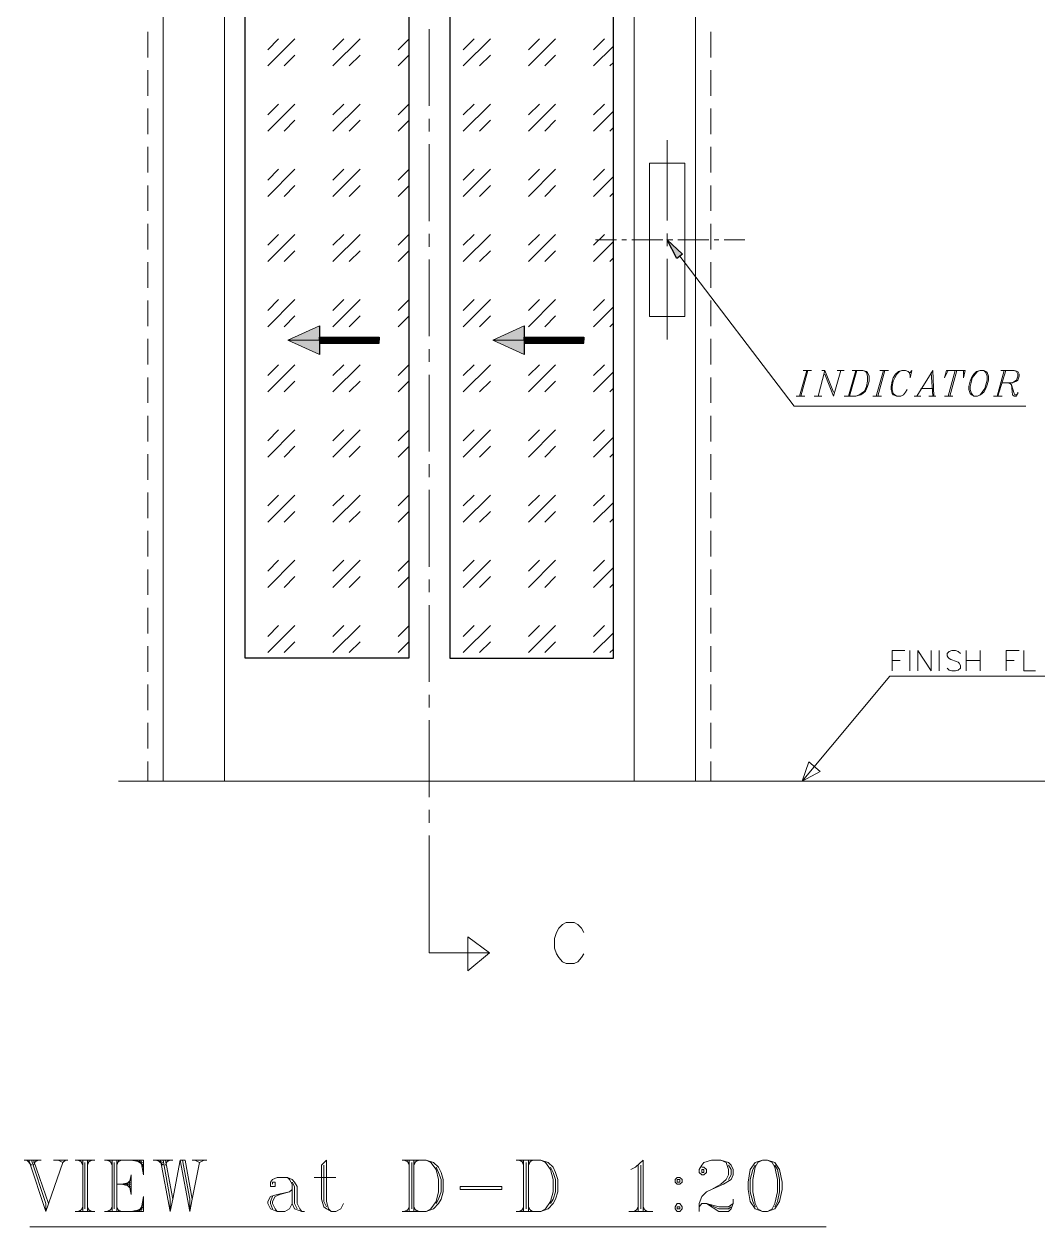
# Model space of a CAD drawing. Header units: inches. Extents: x 8 to 8872, y 4 to 3898.
# Drawn here: x 8 to 1988, y 4 to 2352 of the extents above; entities that cross this region are included whole.
import ezdxf

# ---------------------------------------------------------------- set-up
doc = ezdxf.new("R2010")
doc.units = ezdxf.units.IN
doc.header["$MEASUREMENT"] = 0
pattern_1 = [(45, (38412.71, -9184.77), (127.27922, 0), [75, -105]), (45, (38444.53, -9184.77), (127.27922, 0), [30, -150]), (45, (38412.71, -9152.95), (127.27922, 0), [30, -150])]

msp = doc.modelspace()

# ---------------------------------------------------------------- hatches: boundary and pattern name
h = msp.add_hatch()
h.set_pattern_fill('GOST_GLASS', color=256, scale=15)
h.set_pattern_definition(pattern_1)
h.paths.add_polyline_path([(759, 1114.1), (439.1, 1114.1), (439.1, 2814.5), (759, 2814.5)])
h = msp.add_hatch()
h.set_pattern_fill('GOST_GLASS', color=256, scale=15)
h.set_pattern_definition(pattern_1)
h.paths.add_polyline_path([(839, 1114.1), (1158.9, 1114.1), (1158.9, 2814.5), (839, 2814.5)])
at = {"transparency": 33554666}
msp.add_hatch(color=7, dxfattribs=at).paths.add_polyline_path([(1282.2, 1894.6), (1263.4, 1931.1), (1293.6, 1903)])
msp.add_hatch(color=7, dxfattribs=at).paths.add_polyline_path([(1282.2, 1894.6), (1263.4, 1931.1), (1293.6, 1903)])
h = msp.add_hatch(color=256)
h.dxf.hatch_style = 1
h.paths.add_polyline_path([(584.4, 1735.2), (584.4, 1707.1), (523, 1735.2)])
h.paths.add_polyline_path([(523, 1735.2), (584.4, 1763.3), (584.4, 1735.2)])
h = msp.add_hatch(color=256)
h.dxf.hatch_style = 1
h.paths.add_polyline_path([(984.3, 1735.2), (984.3, 1707.1), (922.9, 1735.2)])
h.paths.add_polyline_path([(922.9, 1735.2), (984.3, 1763.3), (984.3, 1735.2)])
h = msp.add_hatch()
h.set_pattern_fill('ANSI31', color=256)
h.set_pattern_definition([(45, (27198.66668, -20360.23155), (-0.08838834765, 0.08838834765), [])])
h.paths.add_polyline_path([(700.9, 1735.2), (584.4, 1735.2), (584.4, 1729.2), (700.9, 1729.2)])
h.paths.add_polyline_path([(700.9, 1741.2), (584.4, 1741.2), (584.4, 1735.2), (700.9, 1735.2)])
h = msp.add_hatch()
h.set_pattern_fill('ANSI31', color=256)
h.set_pattern_definition([(45, (26798.79131, -20360.23155), (-0.08838834765, 0.08838834765), [])])
h.paths.add_polyline_path([(1100.8, 1735.2), (984.3, 1735.2), (984.3, 1729.2), (1100.8, 1729.2)])
h.paths.add_polyline_path([(1100.8, 1741.2), (984.3, 1741.2), (984.3, 1735.2), (1100.8, 1735.2)])

# ---------------------------------------------------------------- linework, layer by layer
for p, q in [((584.4, 1763.3, -137), (584.4, 1707.1, -137)), ((584.4, 1763.3, -137), (584.4, 1707.1, -137)), ((984.3, 1763.3, -137), (984.3, 1707.1, -137)), ((984.3, 1763.3, -137), (984.3, 1707.1, -137))]:
    msp.add_line(p, q)
at = {"color": 7, "linetype": 'Continuous', "lineweight": 20, "transparency": 33554666, "elevation": -137}
for points in [[(279.4, 874.1), (279.4, 3044.3), (1318.6, 3044.3), (1318.6, 874.1)], [(279.4, 874.1), (279.4, 3044.3), (1318.6, 3044.3), (1318.6, 874.1)], [(399.1, 874.1), (399.1, 2874.5), (1198.9, 2874.5), (1198.9, 874.1)], [(399.1, 874.1), (399.1, 2874.5), (1198.9, 2874.5), (1198.9, 874.1)], [(249.2, 2287.2), (249.2, 2337.2), (249.2, 2337.2)], [(249.2, 2287.2), (249.2, 2337.2), (249.2, 2337.2)], [(799, 2192.5), (799, 2342.4), (799, 2342.4)], [(799, 2192.5), (799, 2342.4), (799, 2342.4)], [(1348.8, 2337.2), (1348.8, 2287.2), (1348.8, 2287.2)], [(1348.8, 2337.2), (1348.8, 2287.2), (1348.8, 2287.2)], [(249.2, 2212.3), (249.2, 2262.2), (249.2, 2262.2)], [(249.2, 2212.3), (249.2, 2262.2), (249.2, 2262.2)], [(1348.8, 2262.2), (1348.8, 2212.3), (1348.8, 2212.3)], [(1348.8, 2262.2), (1348.8, 2212.3), (1348.8, 2212.3)], [(249.2, 2137.3), (249.2, 2187.3), (249.2, 2187.3)], [(249.2, 2137.3), (249.2, 2187.3), (249.2, 2187.3)], [(1348.8, 2187.3), (1348.8, 2137.3), (1348.8, 2137.3)], [(1348.8, 2187.3), (1348.8, 2137.3), (1348.8, 2137.3)], [(799, 2142.5), (799, 2167.5), (799, 2167.5)], [(799, 2142.5), (799, 2167.5), (799, 2167.5)], [(799, 1967.5), (799, 2117.5), (799, 2117.5)], [(799, 1967.5), (799, 2117.5), (799, 2117.5)], [(1263.4, 1968.6), (1263.4, 2125.8), (1263.4, 2125.8)], [(1263.4, 1968.6), (1263.4, 2125.8), (1263.4, 2125.8)], [(249.2, 2062.3), (249.2, 2112.3), (249.2, 2112.3)], [(249.2, 2062.3), (249.2, 2112.3), (249.2, 2112.3)], [(1348.8, 2112.3), (1348.8, 2062.3), (1348.8, 2062.3)], [(1348.8, 2112.3), (1348.8, 2062.3), (1348.8, 2062.3)], [(249.2, 1987.3), (249.2, 2037.3), (249.2, 2037.3)], [(249.2, 1987.3), (249.2, 2037.3), (249.2, 2037.3)], [(1348.8, 2037.3), (1348.8, 1987.3), (1348.8, 1987.3)], [(1348.8, 2037.3), (1348.8, 1987.3), (1348.8, 1987.3)], [(249.2, 1912.3), (249.2, 1962.3), (249.2, 1962.3)], [(249.2, 1912.3), (249.2, 1962.3), (249.2, 1962.3)], [(1348.8, 1962.3), (1348.8, 1912.3), (1348.8, 1912.3)], [(1348.8, 1962.3), (1348.8, 1912.3), (1348.8, 1912.3)], [(799, 1917.6), (799, 1942.5), (799, 1942.5)], [(799, 1917.6), (799, 1942.5), (799, 1942.5)], [(1123.9, 1931.1), (1164.5, 1931.1), (1164.5, 1931.1)], [(1123.9, 1931.1), (1164.5, 1931.1), (1164.5, 1931.1)], [(1174.9, 1931.1), (1184.3, 1931.1), (1184.3, 1931.1)], [(1174.9, 1931.1), (1184.3, 1931.1), (1184.3, 1931.1)], [(1194.7, 1931.1), (1255.1, 1931.1), (1255.1, 1931.1)], [(1194.7, 1931.1), (1255.1, 1931.1), (1255.1, 1931.1)], [(1263.4, 1918.6), (1263.4, 1943.6), (1263.4, 1943.6)], [(1263.4, 1918.6), (1263.4, 1943.6), (1263.4, 1943.6)], [(1264.5, 1931.1), (1274.9, 1931.1), (1274.9, 1931.1)], [(1264.5, 1931.1), (1274.9, 1931.1), (1274.9, 1931.1)], [(1284.3, 1931.1), (1344.7, 1931.1), (1344.7, 1931.1)], [(1284.3, 1931.1), (1344.7, 1931.1), (1344.7, 1931.1)], [(1355.1, 1931.1), (1364.4, 1931.1), (1364.4, 1931.1)], [(1355.1, 1931.1), (1364.4, 1931.1), (1364.4, 1931.1)], [(1374.9, 1931.1), (1415.5, 1931.1), (1415.5, 1931.1)], [(1374.9, 1931.1), (1415.5, 1931.1), (1415.5, 1931.1)], [(249.2, 1837.4), (249.2, 1887.4), (249.2, 1887.4)], [(249.2, 1837.4), (249.2, 1887.4), (249.2, 1887.4)], [(799, 1742.6), (799, 1892.6), (799, 1892.6)], [(799, 1742.6), (799, 1892.6), (799, 1892.6)], [(1263.4, 1736.4), (1263.4, 1893.6), (1263.4, 1893.6)], [(1263.4, 1736.4), (1263.4, 1893.6), (1263.4, 1893.6)], [(1288.4, 1898.8), (1511.3, 1606.2), (1963.8, 1606.2)], [(1288.4, 1898.8), (1511.3, 1606.2), (1963.8, 1606.2)], [(1348.8, 1887.4), (1348.8, 1837.4), (1348.8, 1837.4)], [(1348.8, 1887.4), (1348.8, 1837.4), (1348.8, 1837.4)], [(249.2, 1762.4), (249.2, 1812.4), (249.2, 1812.4)], [(249.2, 1762.4), (249.2, 1812.4), (249.2, 1812.4)], [(1348.8, 1812.4), (1348.8, 1762.4), (1348.8, 1762.4)], [(1348.8, 1812.4), (1348.8, 1762.4), (1348.8, 1762.4)], [(584.4, 1763.3), (523, 1735.2), (584.4, 1707.1)], [(584.4, 1763.3), (523, 1735.2), (584.4, 1707.1)], [(984.3, 1763.3), (922.9, 1735.2), (984.3, 1707.1)], [(984.3, 1763.3), (922.9, 1735.2), (984.3, 1707.1)], [(249.2, 1687.4), (249.2, 1737.4), (249.2, 1737.4)], [(249.2, 1687.4), (249.2, 1737.4), (249.2, 1737.4)], [(523, 1735.2), (700.9, 1735.2), (700.9, 1735.2)], [(523, 1735.2), (700.9, 1735.2), (700.9, 1735.2)], [(799, 1692.6), (799, 1717.6), (799, 1717.6)], [(799, 1692.6), (799, 1717.6), (799, 1717.6)], [(922.9, 1735.2), (1100.8, 1735.2), (1100.8, 1735.2)], [(922.9, 1735.2), (1100.8, 1735.2), (1100.8, 1735.2)], [(1348.8, 1737.4), (1348.8, 1687.4), (1348.8, 1687.4)], [(1348.8, 1737.4), (1348.8, 1687.4), (1348.8, 1687.4)], [(799, 1517.7), (799, 1667.6), (799, 1667.6)], [(799, 1517.7), (799, 1667.6), (799, 1667.6)], [(1536.3, 1676), (1521.8, 1626), (1521.8, 1626)], [(1536.3, 1676), (1521.8, 1626), (1521.8, 1626)], [(1538.4, 1676), (1524.9, 1626), (1524.9, 1626)], [(1538.4, 1676), (1524.9, 1626), (1524.9, 1626)], [(1529.1, 1676), (1545.7, 1676), (1545.7, 1676)], [(1529.1, 1676), (1545.7, 1676), (1545.7, 1676)], [(1558.2, 1626), (1571.7, 1676), (1588.4, 1633.3)], [(1558.2, 1626), (1571.7, 1676), (1588.4, 1633.3)], [(1565.5, 1676), (1571.7, 1676), (1571.7, 1676)], [(1565.5, 1676), (1571.7, 1676), (1571.7, 1676)], [(1571.7, 1668.7), (1588.4, 1626), (1603, 1676)], [(1571.7, 1668.7), (1588.4, 1626), (1603, 1676)], [(1595.7, 1676), (1609.2, 1676), (1609.2, 1676)], [(1595.7, 1676), (1609.2, 1676), (1609.2, 1676)], [(1624.9, 1676), (1645.7, 1676), (1653, 1673.9), (1655.1, 1671.8), (1658.2, 1664.5), (1658.2, 1655.1), (1655.1, 1644.7), (1650.9, 1635.3), (1645.7, 1631.2), (1641.5, 1628.1), (1632.1, 1626), (1609.2, 1626)], [(1624.9, 1676), (1645.7, 1676), (1653, 1673.9), (1655.1, 1671.8), (1658.2, 1664.5), (1658.2, 1655.1), (1655.1, 1644.7), (1650.9, 1635.3), (1645.7, 1631.2), (1641.5, 1628.1), (1632.1, 1626), (1609.2, 1626)], [(1632.1, 1676), (1617.6, 1626), (1617.6, 1626)], [(1632.1, 1676), (1617.6, 1626), (1617.6, 1626)], [(1634.2, 1676), (1619.6, 1626), (1619.6, 1626)], [(1634.2, 1676), (1619.6, 1626), (1619.6, 1626)], [(1645.7, 1676), (1650.9, 1673.9), (1653, 1671.8), (1655.1, 1664.5), (1655.1, 1655.1), (1653, 1644.7), (1648.8, 1635.3), (1642.6, 1631.2), (1638.4, 1628.1), (1632.1, 1626)], [(1645.7, 1676), (1650.9, 1673.9), (1653, 1671.8), (1655.1, 1664.5), (1655.1, 1655.1), (1653, 1644.7), (1648.8, 1635.3), (1642.6, 1631.2), (1638.4, 1628.1), (1632.1, 1626)], [(1686.3, 1676), (1671.7, 1626), (1671.7, 1626)], [(1686.3, 1676), (1671.7, 1626), (1671.7, 1626)], [(1688.4, 1676), (1674.8, 1626), (1674.8, 1626)], [(1688.4, 1676), (1674.8, 1626), (1674.8, 1626)], [(1679, 1676), (1695.7, 1676), (1695.7, 1676)], [(1679, 1676), (1695.7, 1676), (1695.7, 1676)], [(1736.3, 1671.8), (1738.4, 1671.8), (1741.5, 1676), (1738.4, 1661.4), (1738.4, 1666.6), (1736.3, 1671.8), (1734.2, 1673.9), (1729, 1676), (1721.7, 1676), (1715.5, 1673.9), (1709.2, 1668.7), (1705, 1661.4), (1703, 1655.1), (1700.9, 1644.7), (1700.9, 1638.5), (1703, 1631.2), (1705, 1628.1), (1712.3, 1626), (1719.6, 1626), (1724.8, 1628.1), (1729, 1633.3), (1732.1, 1638.5)], [(1736.3, 1671.8), (1738.4, 1671.8), (1741.5, 1676), (1738.4, 1661.4), (1738.4, 1666.6), (1736.3, 1671.8), (1734.2, 1673.9), (1729, 1676), (1721.7, 1676), (1715.5, 1673.9), (1709.2, 1668.7), (1705, 1661.4), (1703, 1655.1), (1700.9, 1644.7), (1700.9, 1638.5), (1703, 1631.2), (1705, 1628.1), (1712.3, 1626), (1719.6, 1626), (1724.8, 1628.1), (1729, 1633.3), (1732.1, 1638.5)], [(1721.7, 1676), (1717.5, 1673.9), (1712.3, 1668.7), (1708.2, 1661.4), (1705, 1655.1), (1703, 1644.7), (1703, 1638.5), (1705, 1631.2), (1708.2, 1628.1), (1712.3, 1626)], [(1721.7, 1676), (1717.5, 1673.9), (1712.3, 1668.7), (1708.2, 1661.4), (1705, 1655.1), (1703, 1644.7), (1703, 1638.5), (1705, 1631.2), (1708.2, 1628.1), (1712.3, 1626)], [(1750.9, 1626), (1782.1, 1676), (1784.2, 1626)], [(1750.9, 1626), (1782.1, 1676), (1784.2, 1626)], [(1779, 1671.8), (1782.1, 1626), (1782.1, 1626)], [(1779, 1671.8), (1782.1, 1626), (1782.1, 1626)], [(1812.3, 1676), (1805, 1661.4), (1809.2, 1676), (1845.6, 1676), (1842.5, 1661.4), (1842.5, 1676)], [(1812.3, 1676), (1805, 1661.4), (1809.2, 1676), (1845.6, 1676), (1842.5, 1661.4), (1842.5, 1676)], [(1825.8, 1676), (1812.3, 1626), (1812.3, 1626)], [(1825.8, 1676), (1812.3, 1626), (1812.3, 1626)], [(1829, 1676), (1815.4, 1626), (1815.4, 1626)], [(1829, 1676), (1815.4, 1626), (1815.4, 1626)], [(1874.8, 1676), (1867.5, 1673.9), (1862.3, 1668.7), (1858.1, 1661.4), (1855, 1655.1), (1852.9, 1644.7), (1852.9, 1638.5), (1855, 1631.2), (1858.1, 1628.1), (1862.3, 1626), (1869.6, 1626), (1875.8, 1628.1), (1882.1, 1633.3), (1886.2, 1640.6), (1888.3, 1647.8), (1891.4, 1657.2), (1891.4, 1664.5), (1888.3, 1671.8), (1886.2, 1673.9), (1882.1, 1676), (1874.8, 1676), (1869.6, 1673.9), (1865.4, 1668.7), (1859.2, 1661.4), (1858.1, 1655.1), (1855, 1644.7), (1855, 1638.5), (1858.1, 1631.2), (1862.3, 1626)], [(1874.8, 1676), (1867.5, 1673.9), (1862.3, 1668.7), (1858.1, 1661.4), (1855, 1655.1), (1852.9, 1644.7), (1852.9, 1638.5), (1855, 1631.2), (1858.1, 1628.1), (1862.3, 1626), (1869.6, 1626), (1875.8, 1628.1), (1882.1, 1633.3), (1886.2, 1640.6), (1888.3, 1647.8), (1891.4, 1657.2), (1891.4, 1664.5), (1888.3, 1671.8), (1886.2, 1673.9), (1882.1, 1676), (1874.8, 1676), (1869.6, 1673.9), (1865.4, 1668.7), (1859.2, 1661.4), (1858.1, 1655.1), (1855, 1644.7), (1855, 1638.5), (1858.1, 1631.2), (1862.3, 1626)], [(1869.6, 1626), (1874.8, 1628.1), (1878.9, 1633.3), (1884.1, 1640.6), (1886.2, 1647.8), (1888.3, 1657.2), (1888.3, 1664.5), (1886.2, 1671.8), (1882.1, 1676)], [(1869.6, 1626), (1874.8, 1628.1), (1878.9, 1633.3), (1884.1, 1640.6), (1886.2, 1647.8), (1888.3, 1657.2), (1888.3, 1664.5), (1886.2, 1671.8), (1882.1, 1676)], [(1921.6, 1676), (1908.1, 1626), (1908.1, 1626)], [(1921.6, 1676), (1908.1, 1626), (1908.1, 1626)], [(1924.8, 1676), (1909.1, 1626), (1909.1, 1626)], [(1924.8, 1676), (1909.1, 1626), (1909.1, 1626)], [(1915.4, 1676), (1941.4, 1676), (1948.7, 1673.9), (1950.8, 1668.7), (1950.8, 1664.5), (1948.7, 1657.2), (1945.6, 1655.1), (1938.3, 1652), (1917.5, 1652)], [(1915.4, 1676), (1941.4, 1676), (1948.7, 1673.9), (1950.8, 1668.7), (1950.8, 1664.5), (1948.7, 1657.2), (1945.6, 1655.1), (1938.3, 1652), (1917.5, 1652)], [(1941.4, 1676), (1945.6, 1673.9), (1948.7, 1668.7), (1948.7, 1664.5), (1945.6, 1657.2), (1942.5, 1655.1), (1938.3, 1652)], [(1941.4, 1676), (1945.6, 1673.9), (1948.7, 1668.7), (1948.7, 1664.5), (1945.6, 1657.2), (1942.5, 1655.1), (1938.3, 1652)], [(249.2, 1612.4), (249.2, 1662.4), (249.2, 1662.4)], [(249.2, 1612.4), (249.2, 1662.4), (249.2, 1662.4)], [(1348.8, 1662.4), (1348.8, 1612.4), (1348.8, 1612.4)], [(1348.8, 1662.4), (1348.8, 1612.4), (1348.8, 1612.4)], [(1928.9, 1652), (1934.1, 1649.9), (1936.2, 1647.8), (1938.3, 1628.1), (1941.4, 1626), (1945.6, 1626), (1948.7, 1631.2), (1948.7, 1633.3)], [(1928.9, 1652), (1934.1, 1649.9), (1936.2, 1647.8), (1938.3, 1628.1), (1941.4, 1626), (1945.6, 1626), (1948.7, 1631.2), (1948.7, 1633.3)], [(1936.2, 1647.8), (1941.4, 1631.2), (1942.5, 1628.1), (1945.6, 1628.1), (1948.7, 1631.2)], [(1936.2, 1647.8), (1941.4, 1631.2), (1942.5, 1628.1), (1945.6, 1628.1), (1948.7, 1631.2)], [(1515.5, 1626), (1532.2, 1626), (1532.2, 1626)], [(1515.5, 1626), (1532.2, 1626), (1532.2, 1626)], [(1550.9, 1626), (1565.5, 1626), (1565.5, 1626)], [(1550.9, 1626), (1565.5, 1626), (1565.5, 1626)], [(1665.5, 1626), (1682.1, 1626), (1682.1, 1626)], [(1665.5, 1626), (1682.1, 1626), (1682.1, 1626)], [(1745.7, 1626), (1759.2, 1626), (1759.2, 1626)], [(1745.7, 1626), (1759.2, 1626), (1759.2, 1626)], [(1759.2, 1640.6), (1782.1, 1640.6), (1782.1, 1640.6)], [(1759.2, 1640.6), (1782.1, 1640.6), (1782.1, 1640.6)], [(1774.8, 1626), (1788.3, 1626), (1788.3, 1626)], [(1774.8, 1626), (1788.3, 1626), (1788.3, 1626)], [(1805, 1626), (1821.7, 1626), (1821.7, 1626)], [(1805, 1626), (1821.7, 1626), (1821.7, 1626)], [(1900.8, 1626), (1917.5, 1626), (1917.5, 1626)], [(1900.8, 1626), (1917.5, 1626), (1917.5, 1626)], [(249.2, 1537.5), (249.2, 1587.4), (249.2, 1587.4)], [(249.2, 1537.5), (249.2, 1587.4), (249.2, 1587.4)], [(1348.8, 1587.4), (1348.8, 1537.5), (1348.8, 1537.5)], [(1348.8, 1587.4), (1348.8, 1537.5), (1348.8, 1537.5)], [(249.2, 1462.5), (249.2, 1512.5), (249.2, 1512.5)], [(249.2, 1462.5), (249.2, 1512.5), (249.2, 1512.5)], [(1348.8, 1512.5), (1348.8, 1462.5), (1348.8, 1462.5)], [(1348.8, 1512.5), (1348.8, 1462.5), (1348.8, 1462.5)], [(799, 1467.7), (799, 1492.7), (799, 1492.7)], [(799, 1467.7), (799, 1492.7), (799, 1492.7)], [(249.2, 1387.5), (249.2, 1437.5), (249.2, 1437.5)], [(249.2, 1387.5), (249.2, 1437.5), (249.2, 1437.5)], [(799, 1292.7), (799, 1442.7), (799, 1442.7)], [(799, 1292.7), (799, 1442.7), (799, 1442.7)], [(1348.8, 1437.5), (1348.8, 1387.5), (1348.8, 1387.5)], [(1348.8, 1437.5), (1348.8, 1387.5), (1348.8, 1387.5)], [(249.2, 1312.5), (249.2, 1362.5), (249.2, 1362.5)], [(249.2, 1312.5), (249.2, 1362.5), (249.2, 1362.5)], [(1348.8, 1362.5), (1348.8, 1312.5), (1348.8, 1312.5)], [(1348.8, 1362.5), (1348.8, 1312.5), (1348.8, 1312.5)], [(249.2, 1237.6), (249.2, 1287.5), (249.2, 1287.5)], [(249.2, 1237.6), (249.2, 1287.5), (249.2, 1287.5)], [(1348.8, 1287.5), (1348.8, 1237.6), (1348.8, 1237.6)], [(1348.8, 1287.5), (1348.8, 1237.6), (1348.8, 1237.6)], [(799, 1242.8), (799, 1267.8), (799, 1267.8)], [(799, 1242.8), (799, 1267.8), (799, 1267.8)], [(249.2, 1162.6), (249.2, 1212.6), (249.2, 1212.6)], [(249.2, 1162.6), (249.2, 1212.6), (249.2, 1212.6)], [(799, 1067.8), (799, 1217.8), (799, 1217.8)], [(799, 1067.8), (799, 1217.8), (799, 1217.8)], [(1348.8, 1212.6), (1348.8, 1162.6), (1348.8, 1162.6)], [(1348.8, 1212.6), (1348.8, 1162.6), (1348.8, 1162.6)], [(249.2, 1087.6), (249.2, 1137.6), (249.2, 1137.6)], [(249.2, 1087.6), (249.2, 1137.6), (249.2, 1137.6)], [(1348.8, 1137.6), (1348.8, 1087.6), (1348.8, 1087.6)], [(1348.8, 1137.6), (1348.8, 1087.6), (1348.8, 1087.6)], [(1702.9, 1089.7), (1702.9, 1129.3), (1727.9, 1129.3)], [(1702.9, 1089.7), (1702.9, 1129.3), (1727.9, 1129.3)], [(1737.2, 1089.7), (1737.2, 1129.3), (1737.2, 1129.3)], [(1737.2, 1089.7), (1737.2, 1129.3), (1737.2, 1129.3)], [(1752.9, 1089.7), (1752.9, 1129.3), (1778.9, 1089.7), (1778.9, 1129.3)], [(1752.9, 1089.7), (1752.9, 1129.3), (1778.9, 1089.7), (1778.9, 1129.3)], [(1794.5, 1089.7), (1794.5, 1129.3), (1794.5, 1129.3)], [(1794.5, 1089.7), (1794.5, 1129.3), (1794.5, 1129.3)], [(1836.2, 1123), (1832, 1127.2), (1826.8, 1129.3), (1819.5, 1129.3), (1814.3, 1127.2), (1810.1, 1123), (1810.1, 1118.8), (1812.2, 1115.7), (1814.3, 1113.6), (1817.4, 1111.6), (1828.9, 1107.4), (1832, 1106.3), (1834.1, 1104.3), (1836.2, 1100.1), (1836.2, 1094.9), (1832, 1090.7), (1826.8, 1089.7), (1819.5, 1089.7), (1814.3, 1090.7), (1810.1, 1094.9)], [(1836.2, 1123), (1832, 1127.2), (1826.8, 1129.3), (1819.5, 1129.3), (1814.3, 1127.2), (1810.1, 1123), (1810.1, 1118.8), (1812.2, 1115.7), (1814.3, 1113.6), (1817.4, 1111.6), (1828.9, 1107.4), (1832, 1106.3), (1834.1, 1104.3), (1836.2, 1100.1), (1836.2, 1094.9), (1832, 1090.7), (1826.8, 1089.7), (1819.5, 1089.7), (1814.3, 1090.7), (1810.1, 1094.9)], [(1847.6, 1089.7), (1847.6, 1129.3), (1847.6, 1129.3)], [(1847.6, 1089.7), (1847.6, 1129.3), (1847.6, 1129.3)], [(1874.7, 1129.3), (1874.7, 1089.7), (1874.7, 1089.7)], [(1874.7, 1129.3), (1874.7, 1089.7), (1874.7, 1089.7)], [(1925.7, 1089.7), (1925.7, 1129.3), (1950.7, 1129.3)], [(1925.7, 1089.7), (1925.7, 1129.3), (1950.7, 1129.3)], [(1960.1, 1129.3), (1960.1, 1089.7), (1983, 1089.7)], [(1960.1, 1129.3), (1960.1, 1089.7), (1983, 1089.7)], [(1702.9, 1109.5), (1718.5, 1109.5), (1718.5, 1109.5)], [(1702.9, 1109.5), (1718.5, 1109.5), (1718.5, 1109.5)], [(1847.6, 1109.5), (1874.7, 1109.5), (1874.7, 1109.5)], [(1847.6, 1109.5), (1874.7, 1109.5), (1874.7, 1109.5)], [(1925.7, 1109.5), (1941.3, 1109.5), (1941.3, 1109.5)], [(1925.7, 1109.5), (1941.3, 1109.5), (1941.3, 1109.5)], [(249.2, 1012.6), (249.2, 1062.6), (249.2, 1062.6)], [(249.2, 1012.6), (249.2, 1062.6), (249.2, 1062.6)], [(1348.8, 1062.6), (1348.8, 1012.6), (1348.8, 1012.6)], [(1348.8, 1062.6), (1348.8, 1012.6), (1348.8, 1012.6)], [(1698.7, 1079.3), (1526.9, 874.1), (1562.3, 892.9), (1540.4, 911.6), (1526.9, 874.1)], [(1698.7, 1079.3), (1526.9, 874.1), (1562.3, 892.9), (1540.4, 911.6), (1526.9, 874.1)], [(1698.7, 1079.3), (2327.7, 1079.3), (2327.7, 1079.3)], [(1698.7, 1079.3), (2327.7, 1079.3), (2327.7, 1079.3)], [(799, 1017.8), (799, 1042.8), (799, 1042.8)], [(799, 1017.8), (799, 1042.8), (799, 1042.8)], [(249.2, 937.6), (249.2, 987.6), (249.2, 987.6)], [(249.2, 937.6), (249.2, 987.6), (249.2, 987.6)], [(799, 842.9), (799, 992.8), (799, 992.8)], [(799, 842.9), (799, 992.8), (799, 992.8)], [(1348.8, 987.6), (1348.8, 937.6), (1348.8, 937.6)], [(1348.8, 987.6), (1348.8, 937.6), (1348.8, 937.6)], [(249.2, 874.1), (249.2, 912.7), (249.2, 912.7)], [(249.2, 874.1), (249.2, 912.7), (249.2, 912.7)], [(1348.8, 912.7), (1348.8, 874.1), (1348.8, 874.1)], [(1348.8, 912.7), (1348.8, 874.1), (1348.8, 874.1)], [(191.9, 874.1), (2508.9, 874.1), (2508.9, 874.1)], [(191.9, 874.1), (2508.9, 874.1), (2508.9, 874.1)], [(799, 792.9), (799, 817.9), (799, 817.9)], [(799, 792.9), (799, 817.9), (799, 817.9)], [(799, 665.9), (799, 767.9), (799, 767.9)], [(799, 665.9), (799, 767.9), (799, 767.9)], [(1100.6, 578.4), (1096.5, 586.7), (1089.2, 594), (1081.9, 598.2), (1066.3, 598.2), (1059, 594), (1051.7, 586.7), (1047.5, 578.4), (1043.4, 566.9), (1043.4, 548.2), (1047.5, 536.7), (1051.7, 529.4), (1059, 521.1), (1066.3, 518), (1081.9, 518), (1089.2, 521.1), (1096.5, 529.4), (1100.6, 536.7)], [(1100.6, 578.4), (1096.5, 586.7), (1089.2, 594), (1081.9, 598.2), (1066.3, 598.2), (1059, 594), (1051.7, 586.7), (1047.5, 578.4), (1043.4, 566.9), (1043.4, 548.2), (1047.5, 536.7), (1051.7, 529.4), (1059, 521.1), (1066.3, 518), (1081.9, 518), (1089.2, 521.1), (1096.5, 529.4), (1100.6, 536.7)], [(874, 570.1), (916.7, 538.8), (874, 503.4)], [(874, 570.1), (874, 503.4), (874, 503.4)], [(874, 570.1), (916.7, 538.8), (874, 503.4)], [(874, 570.1), (874, 503.4), (874, 503.4)], [(799, 538.8), (916.7, 538.8), (916.7, 538.8)], [(799, 538.8), (916.7, 538.8), (916.7, 538.8)], [(7.6, 133.7), (40.9, 133.7), (40.9, 133.7)], [(7.6, 133.7), (40.9, 133.7), (40.9, 133.7)], [(12.8, 133.7), (22.2, 124.4), (22.2, 124.4)], [(12.8, 133.7), (22.2, 124.4), (22.2, 124.4)], [(16.9, 133.7), (50.3, 33.8), (50.3, 49.4), (22.2, 133.7)], [(16.9, 133.7), (50.3, 33.8), (50.3, 49.4), (22.2, 133.7)], [(26.3, 133.7), (55.5, 49.4), (55.5, 49.4)], [(31.5, 133.7), (26.3, 124.4), (26.3, 124.4)], [(35.7, 133.7), (26.3, 129.6), (26.3, 129.6)], [(26.3, 133.7), (55.5, 49.4), (55.5, 49.4)], [(31.5, 133.7), (26.3, 124.4), (26.3, 124.4)], [(35.7, 133.7), (26.3, 129.6), (26.3, 129.6)], [(83.6, 129.6), (50.3, 33.8), (50.3, 33.8)], [(83.6, 129.6), (50.3, 33.8), (50.3, 33.8)], [(64.8, 133.7), (93, 133.7), (93, 133.7)], [(64.8, 133.7), (93, 133.7), (93, 133.7)], [(74.2, 133.7), (83.6, 129.6), (88.8, 133.7)], [(74.2, 133.7), (83.6, 129.6), (88.8, 133.7)], [(107.5, 133.7), (146.1, 133.7), (146.1, 133.7)], [(107.5, 133.7), (146.1, 133.7), (146.1, 133.7)], [(112.8, 133.7), (122.1, 129.6), (122.1, 129.6)], [(112.8, 133.7), (122.1, 129.6), (122.1, 129.6)], [(116.9, 133.7), (122.1, 124.4), (122.1, 124.4)], [(116.9, 133.7), (122.1, 124.4), (122.1, 124.4)], [(122.1, 133.7), (122.1, 33.8), (122.1, 33.8)], [(122.1, 133.7), (122.1, 33.8), (122.1, 33.8)], [(126.3, 129.6), (126.3, 39), (126.3, 39)], [(126.3, 129.6), (126.3, 39), (126.3, 39)], [(131.5, 133.7), (131.5, 33.8), (131.5, 33.8)], [(135.7, 133.7), (131.5, 124.4), (131.5, 124.4)], [(140.9, 133.7), (131.5, 129.6), (131.5, 129.6)], [(131.5, 133.7), (131.5, 33.8), (131.5, 33.8)], [(135.7, 133.7), (131.5, 124.4), (131.5, 124.4)], [(140.9, 133.7), (131.5, 129.6), (131.5, 129.6)], [(164.8, 133.7), (240.8, 133.7), (240.8, 105.6)], [(164.8, 133.7), (240.8, 133.7), (240.8, 105.6)], [(169, 133.7), (179.4, 129.6), (179.4, 129.6)], [(169, 133.7), (179.4, 129.6), (179.4, 129.6)], [(174.2, 133.7), (179.4, 124.4), (179.4, 124.4)], [(174.2, 133.7), (179.4, 124.4), (179.4, 124.4)], [(179.4, 133.7), (179.4, 33.8), (179.4, 33.8)], [(179.4, 133.7), (179.4, 33.8), (179.4, 33.8)], [(183.6, 129.6), (183.6, 39), (183.6, 39)], [(183.6, 129.6), (183.6, 39), (183.6, 39)], [(188.8, 133.7), (188.8, 33.8), (188.8, 33.8)], [(192.9, 133.7), (188.8, 124.4), (188.8, 124.4)], [(198.1, 133.7), (188.8, 129.6), (188.8, 129.6)], [(188.8, 133.7), (188.8, 33.8), (188.8, 33.8)], [(192.9, 133.7), (188.8, 124.4), (188.8, 124.4)], [(198.1, 133.7), (188.8, 129.6), (188.8, 129.6)], [(216.9, 133.7), (240.8, 129.6), (240.8, 129.6)], [(216.9, 133.7), (240.8, 129.6), (240.8, 129.6)], [(226.3, 133.7), (240.8, 124.4), (240.8, 124.4)], [(226.3, 133.7), (240.8, 124.4), (240.8, 124.4)], [(231.5, 133.7), (240.8, 120.2), (240.8, 120.2)], [(231.5, 133.7), (240.8, 120.2), (240.8, 120.2)], [(235.6, 133.7), (240.8, 105.6), (240.8, 105.6)], [(235.6, 133.7), (240.8, 105.6), (240.8, 105.6)], [(259.6, 133.7), (298.1, 133.7), (298.1, 133.7)], [(259.6, 133.7), (298.1, 133.7), (298.1, 133.7)], [(264.8, 133.7), (279.4, 129.6), (279.4, 129.6)], [(264.8, 133.7), (279.4, 129.6), (279.4, 129.6)], [(269, 133.7), (279.4, 124.4), (279.4, 124.4)], [(269, 133.7), (279.4, 124.4), (279.4, 124.4)], [(274.2, 133.7), (292.9, 33.8), (292.9, 57.7), (279.4, 133.7)], [(274.2, 133.7), (292.9, 33.8), (292.9, 57.7), (279.4, 133.7)], [(283.5, 133.7), (298.1, 57.7), (312.7, 133.7)], [(288.7, 133.7), (283.5, 124.4), (283.5, 124.4)], [(292.9, 133.7), (283.5, 129.6), (283.5, 129.6)], [(283.5, 133.7), (298.1, 57.7), (312.7, 133.7)], [(288.7, 133.7), (283.5, 124.4), (283.5, 124.4)], [(292.9, 133.7), (283.5, 129.6), (283.5, 129.6)], [(312.7, 133.7), (331.4, 33.8), (331.4, 57.7), (316.9, 133.7)], [(312.7, 133.7), (322.1, 133.7), (322.1, 133.7)], [(312.7, 133.7), (331.4, 33.8), (331.4, 57.7), (316.9, 133.7)], [(312.7, 133.7), (322.1, 133.7), (322.1, 133.7)], [(322.1, 133.7), (335.6, 57.7), (350.2, 129.6)], [(322.1, 133.7), (335.6, 57.7), (350.2, 129.6)], [(335.6, 133.7), (364.8, 133.7), (364.8, 133.7)], [(335.6, 133.7), (364.8, 133.7), (364.8, 133.7)], [(340.8, 133.7), (350.2, 129.6), (359.5, 133.7)], [(340.8, 133.7), (350.2, 129.6), (359.5, 133.7)], [(588.6, 124.4), (598, 133.7), (598, 53.5), (602.2, 39), (607.4, 33.8)], [(588.6, 124.4), (598, 133.7), (598, 53.5), (602.2, 39), (607.4, 33.8)], [(588.6, 124.4), (588.6, 57.7), (592.8, 43.1), (598, 39), (607.4, 33.8), (616.8, 33.8), (626.1, 39), (631.3, 49.4)], [(588.6, 124.4), (588.6, 57.7), (592.8, 43.1), (598, 39), (607.4, 33.8), (616.8, 33.8), (626.1, 39), (631.3, 49.4)], [(592.8, 124.4), (592.8, 53.5), (598, 43.1)], [(592.8, 124.4), (592.8, 53.5), (598, 43.1)], [(745.9, 133.7), (792.7, 133.7), (807.3, 129.6), (816.7, 120.2), (821.9, 109.8), (826.1, 96.2), (826.1, 72.3), (821.9, 57.7), (816.7, 49.4), (807.3, 39), (792.7, 33.8), (745.9, 33.8)], [(745.9, 133.7), (792.7, 133.7), (807.3, 129.6), (816.7, 120.2), (821.9, 109.8), (826.1, 96.2), (826.1, 72.3), (821.9, 57.7), (816.7, 49.4), (807.3, 39), (792.7, 33.8), (745.9, 33.8)], [(750.1, 133.7), (759.4, 129.6), (759.4, 129.6)], [(750.1, 133.7), (759.4, 129.6), (759.4, 129.6)], [(755.3, 133.7), (759.4, 124.4), (759.4, 124.4)], [(755.3, 133.7), (759.4, 124.4), (759.4, 124.4)], [(759.4, 133.7), (759.4, 33.8), (759.4, 33.8)], [(759.4, 133.7), (759.4, 33.8), (759.4, 33.8)], [(764.6, 129.6), (764.6, 39), (764.6, 39)], [(764.6, 129.6), (764.6, 39), (764.6, 39)], [(768.8, 133.7), (768.8, 33.8), (768.8, 33.8)], [(774, 133.7), (768.8, 124.4), (768.8, 124.4)], [(779.2, 133.7), (768.8, 129.6), (768.8, 129.6)], [(768.8, 133.7), (768.8, 33.8), (768.8, 33.8)], [(774, 133.7), (768.8, 124.4), (768.8, 124.4)], [(779.2, 133.7), (768.8, 129.6), (768.8, 129.6)], [(792.7, 133.7), (802.1, 129.6), (812.5, 116), (816.7, 96.2), (816.7, 72.3), (812.5, 53.5), (802.1, 39), (792.7, 33.8)], [(792.7, 133.7), (802.1, 129.6), (812.5, 116), (816.7, 96.2), (816.7, 72.3), (812.5, 53.5), (802.1, 39), (792.7, 33.8)], [(812.5, 120.2), (816.7, 109.8), (821.9, 96.2), (821.9, 72.3), (816.7, 57.7), (812.5, 49.4)], [(812.5, 120.2), (816.7, 109.8), (821.9, 96.2), (821.9, 72.3), (816.7, 57.7), (812.5, 49.4)], [(968.7, 133.7), (1016.6, 133.7), (1031.2, 129.6), (1040.6, 120.2), (1045.8, 109.8), (1050, 96.2), (1050, 72.3), (1045.8, 57.7), (1040.6, 49.4), (1031.2, 39), (1016.6, 33.8), (968.7, 33.8)], [(968.7, 133.7), (1016.6, 133.7), (1031.2, 129.6), (1040.6, 120.2), (1045.8, 109.8), (1050, 96.2), (1050, 72.3), (1045.8, 57.7), (1040.6, 49.4), (1031.2, 39), (1016.6, 33.8), (968.7, 33.8)], [(973.9, 133.7), (983.3, 129.6), (983.3, 129.6)], [(973.9, 133.7), (983.3, 129.6), (983.3, 129.6)], [(979.1, 133.7), (983.3, 124.4), (983.3, 124.4)], [(979.1, 133.7), (983.3, 124.4), (983.3, 124.4)], [(983.3, 133.7), (983.3, 33.8), (983.3, 33.8)], [(983.3, 133.7), (983.3, 33.8), (983.3, 33.8)], [(988.5, 129.6), (988.5, 39), (988.5, 39)], [(988.5, 129.6), (988.5, 39), (988.5, 39)], [(992.7, 133.7), (992.7, 33.8), (992.7, 33.8)], [(997.9, 133.7), (992.7, 124.4), (992.7, 124.4)], [(1002.1, 133.7), (992.7, 129.6), (992.7, 129.6)], [(992.7, 133.7), (992.7, 33.8), (992.7, 33.8)], [(997.9, 133.7), (992.7, 124.4), (992.7, 124.4)], [(1002.1, 133.7), (992.7, 129.6), (992.7, 129.6)], [(1016.6, 133.7), (1026, 129.6), (1035.4, 116), (1040.6, 96.2), (1040.6, 72.3), (1035.4, 53.5), (1026, 39), (1016.6, 33.8)], [(1016.6, 133.7), (1026, 129.6), (1035.4, 116), (1040.6, 96.2), (1040.6, 72.3), (1035.4, 53.5), (1026, 39), (1016.6, 33.8)], [(1035.4, 120.2), (1040.6, 109.8), (1045.8, 96.2), (1045.8, 72.3), (1040.6, 57.7), (1035.4, 49.4)], [(1035.4, 120.2), (1040.6, 109.8), (1045.8, 96.2), (1045.8, 72.3), (1040.6, 57.7), (1035.4, 49.4)], [(1216.6, 33.8), (1216.6, 133.7), (1202, 120.2), (1192.6, 116)], [(1216.6, 33.8), (1216.6, 133.7), (1202, 120.2), (1192.6, 116)], [(1207.2, 124.4), (1207.2, 33.8), (1207.2, 33.8)], [(1207.2, 124.4), (1207.2, 33.8), (1207.2, 33.8)], [(1212.4, 124.4), (1212.4, 39), (1212.4, 39)], [(1212.4, 124.4), (1212.4, 39), (1212.4, 39)], [(1331.1, 120.2), (1335.3, 120.2), (1340.5, 116), (1340.5, 109.8), (1335.3, 105.6), (1331.1, 105.6), (1325.9, 109.8), (1325.9, 116), (1331.1, 124.4), (1335.3, 129.6), (1349.9, 133.7), (1368.6, 133.7), (1383.2, 129.6), (1388.4, 124.4), (1392.6, 116), (1392.6, 105.6), (1388.4, 96.2), (1373.8, 86.9), (1349.9, 76.5), (1340.5, 72.3), (1331.1, 62.9), (1325.9, 49.4), (1325.9, 33.8)], [(1331.1, 120.2), (1335.3, 120.2), (1340.5, 116), (1340.5, 109.8), (1335.3, 105.6), (1331.1, 105.6), (1325.9, 109.8), (1325.9, 116), (1331.1, 124.4), (1335.3, 129.6), (1349.9, 133.7), (1368.6, 133.7), (1383.2, 129.6), (1388.4, 124.4), (1392.6, 116), (1392.6, 105.6), (1388.4, 96.2), (1373.8, 86.9), (1349.9, 76.5), (1340.5, 72.3), (1331.1, 62.9), (1325.9, 49.4), (1325.9, 33.8)], [(1368.6, 133.7), (1379, 129.6), (1383.2, 116), (1383.2, 105.6), (1379, 96.2), (1368.6, 86.9), (1349.9, 76.5)], [(1368.6, 133.7), (1379, 129.6), (1383.2, 116), (1383.2, 105.6), (1379, 96.2), (1368.6, 86.9), (1349.9, 76.5)], [(1383.2, 124.4), (1388.4, 116), (1388.4, 105.6), (1383.2, 96.2)], [(1383.2, 124.4), (1388.4, 116), (1388.4, 105.6), (1383.2, 96.2)], [(1435.3, 124.4), (1431.1, 116), (1425.9, 96.2), (1425.9, 72.3), (1431.1, 53.5), (1435.3, 43.1)], [(1435.3, 124.4), (1431.1, 116), (1425.9, 96.2), (1425.9, 72.3), (1431.1, 53.5), (1435.3, 43.1)], [(1449.8, 133.7), (1440.5, 129.6), (1435.3, 120.2), (1431.1, 96.2), (1431.1, 72.3), (1435.3, 49.4), (1440.5, 39), (1449.8, 33.8)], [(1449.8, 133.7), (1440.5, 129.6), (1435.3, 120.2), (1431.1, 96.2), (1431.1, 72.3), (1435.3, 49.4), (1440.5, 39), (1449.8, 33.8)], [(1459.2, 33.8), (1468.6, 39), (1473.8, 49.4), (1479, 72.3), (1479, 96.2), (1473.8, 120.2), (1468.6, 129.6), (1459.2, 133.7)], [(1459.2, 33.8), (1468.6, 39), (1473.8, 49.4), (1479, 72.3), (1479, 96.2), (1473.8, 120.2), (1468.6, 129.6), (1459.2, 133.7)], [(1473.8, 43.1), (1479, 53.5), (1483.2, 72.3), (1483.2, 96.2), (1479, 116), (1473.8, 124.4)], [(1473.8, 43.1), (1479, 53.5), (1483.2, 72.3), (1483.2, 96.2), (1479, 116), (1473.8, 124.4)], [(216.9, 96.2), (207.5, 86.9), (216.9, 76.5)], [(216.9, 96.2), (207.5, 86.9), (216.9, 76.5)], [(216.9, 105.6), (212.7, 86.9), (216.9, 67.1)], [(216.9, 105.6), (212.7, 86.9), (216.9, 67.1)], [(216.9, 105.6), (216.9, 67.1), (216.9, 67.1)], [(216.9, 105.6), (216.9, 67.1), (216.9, 67.1)], [(492.8, 86.9), (492.8, 91), (498, 91), (498, 82.7), (488.7, 82.7), (488.7, 91), (492.8, 96.2), (502.2, 100.4), (522, 100.4), (531.4, 96.2), (535.5, 91), (540.7, 82.7), (540.7, 49.4), (545.9, 39), (550.1, 33.8)], [(492.8, 86.9), (492.8, 91), (498, 91), (498, 82.7), (488.7, 82.7), (488.7, 91), (492.8, 96.2), (502.2, 100.4), (522, 100.4), (531.4, 96.2), (535.5, 91), (540.7, 82.7), (540.7, 49.4), (545.9, 39), (550.1, 33.8)], [(522, 100.4), (526.2, 96.2), (531.4, 86.9), (531.4, 49.4), (535.5, 39), (550.1, 33.8), (555.3, 33.8)], [(522, 100.4), (526.2, 96.2), (531.4, 86.9), (531.4, 49.4), (535.5, 39), (550.1, 33.8), (555.3, 33.8)], [(574.1, 100.4), (616.8, 100.4), (616.8, 100.4)], [(574.1, 100.4), (616.8, 100.4), (616.8, 100.4)], [(188.8, 86.9), (216.9, 86.9), (216.9, 86.9)], [(188.8, 86.9), (216.9, 86.9), (216.9, 86.9)], [(216.9, 91), (198.1, 86.9), (216.9, 82.7)], [(216.9, 91), (198.1, 86.9), (216.9, 82.7)], [(531.4, 76.5), (526.2, 72.3), (502.2, 67.1), (488.7, 62.9), (483.5, 53.5), (483.5, 49.4), (488.7, 39), (502.2, 33.8), (516.8, 33.8), (526.2, 39), (531.4, 49.4)], [(531.4, 76.5), (526.2, 72.3), (502.2, 67.1), (488.7, 62.9), (483.5, 53.5), (483.5, 49.4), (488.7, 39), (502.2, 33.8), (516.8, 33.8), (526.2, 39), (531.4, 49.4)], [(526.2, 72.3), (507.4, 67.1), (498, 62.9), (492.8, 53.5), (492.8, 49.4), (498, 39), (502.2, 33.8)], [(526.2, 72.3), (507.4, 67.1), (498, 62.9), (492.8, 53.5), (492.8, 49.4), (498, 39), (502.2, 33.8)], [(531.4, 91), (535.5, 82.7), (535.5, 49.4), (540.7, 39)], [(531.4, 91), (535.5, 82.7), (535.5, 49.4), (540.7, 39)], [(164.8, 33.8), (240.8, 33.8), (240.8, 62.9)], [(164.8, 33.8), (240.8, 33.8), (240.8, 62.9)], [(231.5, 33.8), (240.8, 49.4), (240.8, 49.4)], [(231.5, 33.8), (240.8, 49.4), (240.8, 49.4)], [(235.6, 33.8), (240.8, 62.9), (240.8, 62.9)], [(235.6, 33.8), (240.8, 62.9), (240.8, 62.9)], [(298.1, 57.7), (292.9, 33.8), (292.9, 33.8)], [(298.1, 57.7), (292.9, 33.8), (292.9, 33.8)], [(335.6, 57.7), (331.4, 33.8), (331.4, 33.8)], [(335.6, 57.7), (331.4, 33.8), (331.4, 33.8)], [(492.8, 62.9), (488.7, 53.5), (488.7, 49.4), (492.8, 39)], [(492.8, 62.9), (488.7, 53.5), (488.7, 49.4), (492.8, 39)], [(1325.9, 43.1), (1331.1, 49.4), (1340.5, 49.4), (1364.4, 43.1), (1383.2, 43.1), (1392.6, 49.4)], [(1325.9, 43.1), (1331.1, 49.4), (1340.5, 49.4), (1364.4, 43.1), (1383.2, 43.1), (1392.6, 49.4)], [(1392.6, 57.7), (1392.6, 49.4), (1388.4, 39), (1383.2, 33.8), (1364.4, 33.8), (1340.5, 49.4), (1364.4, 39), (1383.2, 39), (1388.4, 43.1)], [(1392.6, 57.7), (1392.6, 49.4), (1388.4, 39), (1383.2, 33.8), (1364.4, 33.8), (1340.5, 49.4), (1364.4, 39), (1383.2, 39), (1388.4, 43.1)], [(107.5, 33.8), (146.1, 33.8), (146.1, 33.8)], [(107.5, 33.8), (146.1, 33.8), (146.1, 33.8)], [(122.1, 39), (112.8, 33.8), (112.8, 33.8)], [(122.1, 39), (112.8, 33.8), (112.8, 33.8)], [(122.1, 43.1), (116.9, 33.8), (116.9, 33.8)], [(122.1, 43.1), (116.9, 33.8), (116.9, 33.8)], [(131.5, 43.1), (135.7, 33.8), (135.7, 33.8)], [(131.5, 43.1), (135.7, 33.8), (135.7, 33.8)], [(131.5, 39), (140.9, 33.8), (140.9, 33.8)], [(131.5, 39), (140.9, 33.8), (140.9, 33.8)], [(179.4, 39), (169, 33.8), (169, 33.8)], [(179.4, 39), (169, 33.8), (169, 33.8)], [(179.4, 43.1), (174.2, 33.8), (174.2, 33.8)], [(179.4, 43.1), (174.2, 33.8), (174.2, 33.8)], [(188.8, 43.1), (192.9, 33.8), (192.9, 33.8)], [(188.8, 43.1), (192.9, 33.8), (192.9, 33.8)], [(188.8, 39), (198.1, 33.8), (198.1, 33.8)], [(188.8, 39), (198.1, 33.8), (198.1, 33.8)], [(216.9, 33.8), (240.8, 39), (240.8, 39)], [(216.9, 33.8), (240.8, 39), (240.8, 39)], [(226.3, 33.8), (240.8, 43.1), (240.8, 43.1)], [(226.3, 33.8), (240.8, 43.1), (240.8, 43.1)], [(759.4, 39), (750.1, 33.8), (750.1, 33.8)], [(759.4, 39), (750.1, 33.8), (750.1, 33.8)], [(759.4, 43.1), (755.3, 33.8), (755.3, 33.8)], [(759.4, 43.1), (755.3, 33.8), (755.3, 33.8)], [(768.8, 43.1), (774, 33.8), (774, 33.8)], [(768.8, 43.1), (774, 33.8), (774, 33.8)], [(768.8, 39), (779.2, 33.8), (779.2, 33.8)], [(768.8, 39), (779.2, 33.8), (779.2, 33.8)], [(983.3, 39), (973.9, 33.8), (973.9, 33.8)], [(983.3, 39), (973.9, 33.8), (973.9, 33.8)], [(983.3, 43.1), (979.1, 33.8), (979.1, 33.8)], [(983.3, 43.1), (979.1, 33.8), (979.1, 33.8)], [(992.7, 43.1), (997.9, 33.8), (997.9, 33.8)], [(992.7, 43.1), (997.9, 33.8), (997.9, 33.8)], [(992.7, 39), (1002.1, 33.8), (1002.1, 33.8)], [(992.7, 39), (1002.1, 33.8), (1002.1, 33.8)], [(1188.5, 33.8), (1235.3, 33.8), (1235.3, 33.8)], [(1188.5, 33.8), (1235.3, 33.8), (1235.3, 33.8)], [(1207.2, 39), (1197.8, 33.8), (1197.8, 33.8)], [(1207.2, 39), (1197.8, 33.8), (1197.8, 33.8)], [(1207.2, 43.1), (1202, 33.8), (1202, 33.8)], [(1207.2, 43.1), (1202, 33.8), (1202, 33.8)], [(1216.6, 43.1), (1221.8, 33.8), (1221.8, 33.8)], [(1216.6, 43.1), (1221.8, 33.8), (1221.8, 33.8)], [(1216.6, 39), (1225.9, 33.8), (1225.9, 33.8)], [(1216.6, 39), (1225.9, 33.8), (1225.9, 33.8)], [(19, 3.6), (1573.8, 3.6), (1573.8, 3.6)], [(19, 3.6), (1573.8, 3.6), (1573.8, 3.6)]]:
    msp.add_lwpolyline(points, dxfattribs=at)
at = {"elevation": -137}
for points in [[(439.1, 2814.5), (759, 2814.5), (759, 1114.1), (439.1, 1114.1)], [(1158.9, 2814.5), (839, 2814.5), (839, 1114.1), (1158.9, 1114.1)], [(584.4, 1741.2), (700.9, 1741.2), (700.9, 1735.2), (584.4, 1735.2)], [(984.3, 1741.2), (1100.8, 1741.2), (1100.8, 1735.2), (984.3, 1735.2)], [(584.4, 1729.2), (700.9, 1729.2), (700.9, 1735.2), (584.4, 1735.2)], [(984.3, 1729.2), (1100.8, 1729.2), (1100.8, 1735.2), (984.3, 1735.2)]]:
    msp.add_lwpolyline(points, close=True, dxfattribs=at)
at = {"color": 7, "linetype": 'Continuous', "lineweight": 20, "transparency": 33554666, "elevation": -137}
for points in [[(1229.1, 1781.1), (1297.8, 1781.1), (1297.8, 2081), (1229.1, 2081)], [(1229.1, 1781.1), (1297.8, 1781.1), (1297.8, 2081), (1229.1, 2081)], [(799, 538.8), (799, 665.9)], [(799, 538.8), (799, 665.9)], [(1449.8, 133.7), (1435.3, 129.6), (1425.9, 116), (1421.7, 91), (1421.7, 76.5), (1425.9, 53.5), (1435.3, 39), (1449.8, 33.8), (1459.2, 33.8), (1473.8, 39), (1483.2, 53.5), (1488.4, 76.5), (1488.4, 91), (1483.2, 116), (1473.8, 129.6), (1459.2, 133.7)], [(1449.8, 133.7), (1435.3, 129.6), (1425.9, 116), (1421.7, 91), (1421.7, 76.5), (1425.9, 53.5), (1435.3, 39), (1449.8, 33.8), (1459.2, 33.8), (1473.8, 39), (1483.2, 53.5), (1488.4, 76.5), (1488.4, 91), (1483.2, 116), (1473.8, 129.6), (1459.2, 133.7)], [(1283.2, 100.4), (1279.1, 96.2), (1279.1, 91), (1283.2, 86.9), (1288.4, 86.9), (1292.6, 91), (1292.6, 96.2), (1288.4, 100.4)], [(1283.2, 100.4), (1279.1, 96.2), (1279.1, 91), (1283.2, 86.9), (1288.4, 86.9), (1292.6, 91), (1292.6, 96.2), (1288.4, 100.4)], [(1283.2, 96.2), (1283.2, 91), (1288.4, 91), (1288.4, 96.2)], [(1283.2, 96.2), (1283.2, 91), (1288.4, 91), (1288.4, 96.2)], [(1331.1, 116), (1331.1, 109.8), (1335.3, 109.8), (1335.3, 116)], [(1331.1, 116), (1331.1, 109.8), (1335.3, 109.8), (1335.3, 116)], [(940.6, 76.5), (859.4, 76.5), (859.4, 82.7), (940.6, 82.7)], [(940.6, 76.5), (859.4, 76.5), (859.4, 82.7), (940.6, 82.7)], [(1283.2, 49.4), (1279.1, 43.1), (1279.1, 39), (1283.2, 33.8), (1288.4, 33.8), (1292.6, 39), (1292.6, 43.1), (1288.4, 49.4)], [(1283.2, 49.4), (1279.1, 43.1), (1279.1, 39), (1283.2, 33.8), (1288.4, 33.8), (1292.6, 39), (1292.6, 43.1), (1288.4, 49.4)], [(1283.2, 43.1), (1283.2, 39), (1288.4, 39), (1288.4, 43.1)], [(1283.2, 43.1), (1283.2, 39), (1288.4, 39), (1288.4, 43.1)]]:
    msp.add_lwpolyline(points, close=True, dxfattribs=at)
at = {"color": 7, "linetype": 'Continuous', "lineweight": -2, "transparency": 33554666, "elevation": -137}
msp.add_lwpolyline([(1282.2, 1894.6), (1263.4, 1931.1), (1293.6, 1903)], close=True, dxfattribs=at)
msp.add_lwpolyline([(1282.2, 1894.6), (1263.4, 1931.1), (1293.6, 1903)], close=True, dxfattribs=at)

doc.saveas('drawing.dxf')
